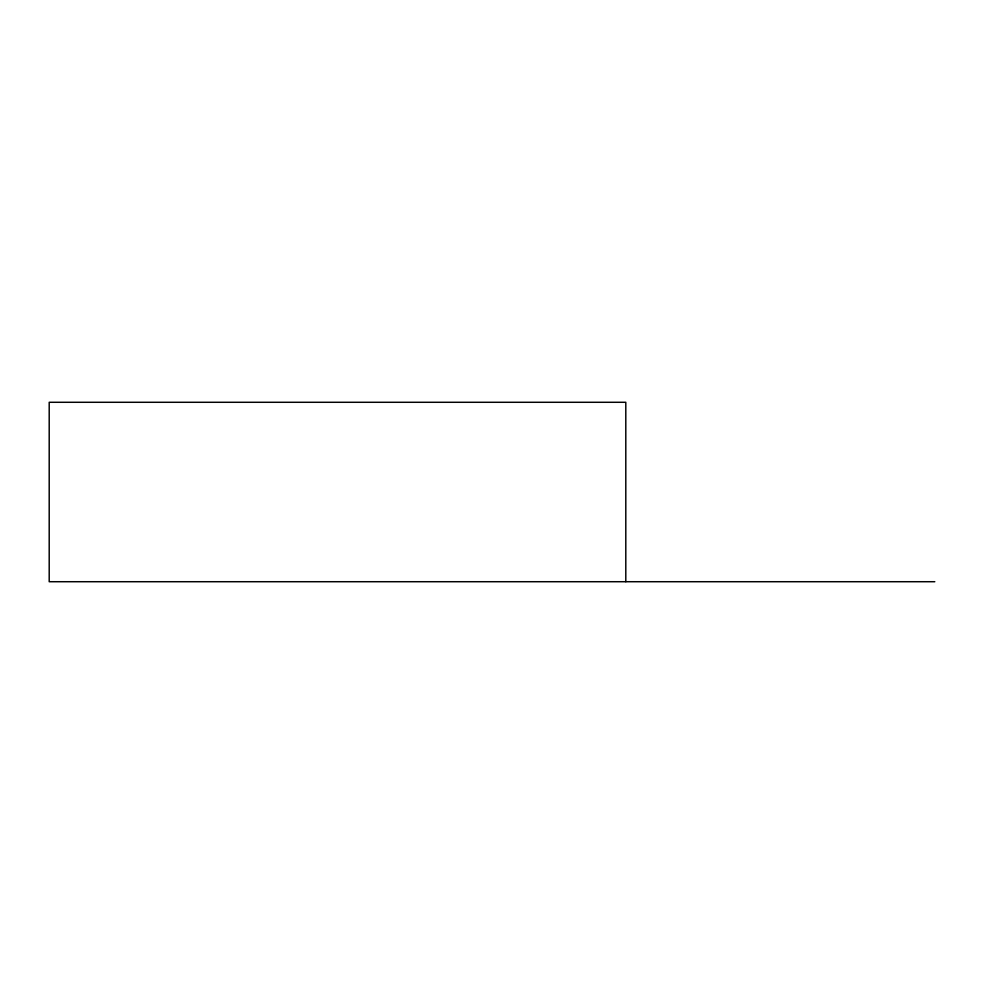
<?xml version="1.0" encoding="UTF-8"?>
<svg xmlns="http://www.w3.org/2000/svg" width="984" height="984" viewBox="0 0 984 984"><rect width="100%" height="100%" fill="white"/><g stroke="black" fill="none" stroke-linecap="round" stroke-linejoin="round"><path stroke-width="1.48" d="M934.8 581.716L49.2 581.716L49.2 402.284L625.799 402.284L625.799 581.716"/></g></svg>
